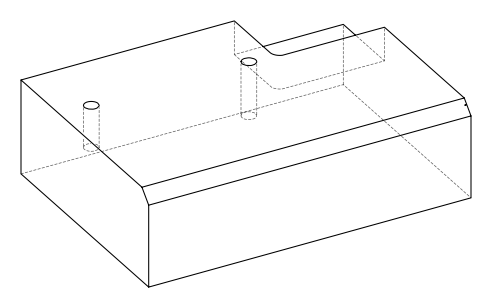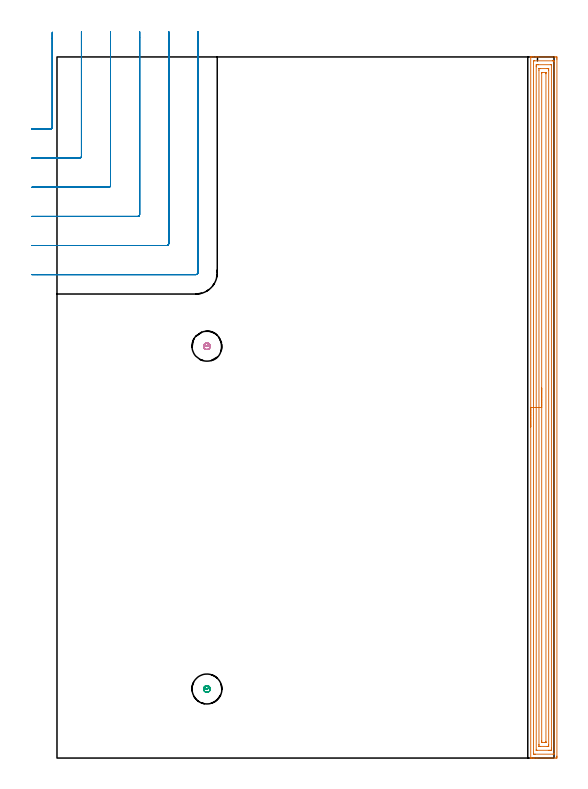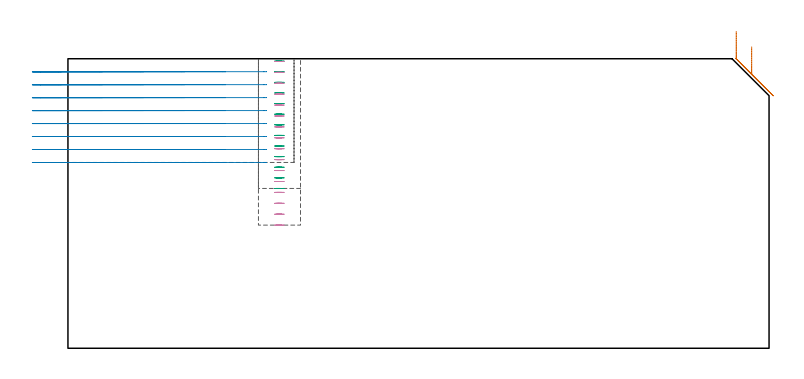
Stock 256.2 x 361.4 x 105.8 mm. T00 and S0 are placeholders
(PLAN: 4 operations, 2 tool changes, 31 min)
(1 AREA_MILL | FG_CHAMFER_SURFACE | UGT0205_001 | 14.74 min | 32936 mm3)
(2 MILL_CORNER_NOTCH_RECTANGULAR | CORNER_NOTCH_RECTANGULAR | UGT0201_094 | Follow Part, ap 5, ae 75% | 14.35 min | 381585 mm3)
(3 MILL_BLIND_HOLE_FROM_SOLID_MATERIAL | STEP1POCKET | NXT0201_011 | Spiral | 0.85 min | 8816 mm3)
(4 MILL_BLIND_HOLE_FROM_SOLID_MATERIAL_1 | STEP1POCKET_1 | NXT0201_011 | Spiral | 1.05 min | 11319 mm3)
(TOOL UGT0205_001 | Chamfer Mill 20 x 3 x 45 deg. | D20 FL50 Z2)
(TOOL UGT0201_094 | End mill 20 mm | D20 FL38 Z4)
(TOOL NXT0201_011 | ENDMILL 12mm [2P460-1200-NA 1630] | D12 FL38 Z6)
(OP 1 AREA_MILL)
G17 G21 G94 G90
T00 M6
G54
G17 G0 G90 X244.203 Y170.699 S1061 M3
G43 Z115.8 H0
Z115.797
G94 G1 Y170.737 Z114.925 F250.
Y170.851 Z114.061
Y171.04 Z113.209
Y171.302 Z112.377
Y171.636 Z111.571
Y172.039 Z110.797
Y172.508 Z110.061
Y173.039 Z109.369
Y173.628 Z108.726
Y174.271 Z108.137
Y174.964 Z107.606
Y175.699 Z107.137
Y176.473 Z106.734
Y177.279 Z106.4
Y178.111 Z106.138
Y178.963 Z105.949
Y179.828 Z105.835
Y180.699 Z105.797
X244.2 Y361.224 Z105.8
X244.203 Y361.391 Z105.788
X244.237 Y361.4 Z105.754
X244.623 Z105.377
X244.926 Z105.073
X245.625 Z104.37
X246.861 Z103.136
X247.4 Z102.595
X248.018 Z101.977
X256.545 Z93.453
X257.163 Y361.396 Z92.834
X257.692 Y361.392 Z92.306
X257.694 Y361.312 Z92.303
X257.699 Y360.777 Z92.301
X257.7 Y360.237 Z92.3
Y0.976
X257.699 Y0.623 Z92.301
X257.694 Y0.088 Z92.303
X257.692 Y0.008 Z92.306
X257.163 Y0. Z92.834
X247.4 Z102.595
X245.974 Z104.022
X245.625 Z104.37
X244.926 Z105.074
X244.623 Z105.377
X244.216 Z105.775
X244.207 Y0.089 Z105.788
X244.204 Y0.128 Z105.793
X244.206 Y0.173 Z105.794
X244.203 Y180.699 Z105.797
X245.617 Z104.383
X245.614 Y359. Z104.386
X245.625 Y359.39 Z104.375
X246.106 Y359.399 Z103.894
X255.388 Y359.4 Z94.612
X255.869 Y359.399 Z94.131
X256.275 Y359.39 Z93.725
X256.286 Y358.99 Z93.714
Y358.979
Y2.4
X256.275 Y2.01 Z93.725
X255.794 Y2.001 Z94.206
X246.512 Y2. Z103.488
X246.031 Y2.001 Z103.969
X245.625 Y2.01 Z104.375
X245.62 Y2.41 Z104.38
Y2.415
X245.617 Y180.699 Z104.383
X247.031 Z102.969
X247.029 Y356.309 Z102.971
X247.03 Y356.682 Z102.97
X247.033 Y357.203 Z102.967
X247.035 Y357.38 Z102.965
X247.21 Y357.394 Z102.79
X247.4 Y357.397 Z102.6
X248.091 Y357.4 Z101.909
X248.287 Z101.713
X254.5 Y357.399 Z95.5
X254.696 Y357.396 Z95.304
X254.827 Y357.392 Z95.173
X254.866 Y357.389 Z95.134
X254.867 Y357.371 Z95.133
X254.869 Y357.327 Z95.131
X254.871 Y357.203 Z95.129
Y5.091
X254.87 Y4.718 Z95.13
X254.867 Y4.197 Z95.133
X254.865 Y4.02 Z95.135
X254.69 Y4.006 Z95.31
X254.5 Y4.003 Z95.5
X253.809 Y4. Z96.191
X253.613 Z96.387
X247.4 Y4.001 Z102.6
X247.204 Y4.005 Z102.796
X247.074 Y4.01 Z102.926
X247.04 Y4.014 Z102.96
X247.038 Y4.031 Z102.962
X247.036 Y4.075 Z102.964
X247.035 Y4.197 Z102.965
X247.031 Y180.699 Z102.969
X248.445 Z101.555
X248.443 Y354.521 Z101.557
X248.445 Y355.256 Z101.555
X248.448 Y355.363 Z101.552
X248.449 Y355.387 Z101.551
X248.467 Y355.39 Z101.533
X248.521 Y355.394 Z101.479
X248.739 Y355.398 Z101.261
X249.175 Y355.4 Z100.825
X252.725 Z97.275
X253.166 Y355.399 Z96.834
X253.379 Y355.396 Z96.621
X253.432 Y355.392 Z96.568
X253.451 Y355.389 Z96.549
X253.452 Y355.373 Z96.548
X253.454 Y355.301 Z96.546
X253.457 Y354.678 Z96.543
Y354.521
Y6.878
X253.455 Y6.144 Z96.545
X253.452 Y6.037 Z96.548
X253.451 Y6.013 Z96.549
X253.433 Y6.01 Z96.567
X253.379 Y6.006 Z96.621
X253.161 Y6.002 Z96.839
X252.725 Y6. Z97.275
X249.175 Z100.825
X248.734 Y6.002 Z101.266
X248.521 Y6.006 Z101.479
X248.469 Y6.01 Z101.531
X248.454 Y6.015 Z101.546
X248.453 Y6.032 Z101.547
X248.451 Y6.101 Z101.549
X248.448 Y6.716 Z101.552
Y6.878
X248.445 Y180.699 Z101.555
X249.86 Z100.14
X249.857 Y352.941 Z100.143
X249.859 Y353.148 Z100.141
X249.861 Y353.286 Z100.139
X249.864 Y353.387 Z100.136
X249.898 Y353.39 Z100.102
X250.062 Y353.396 Z99.938
X250.289 Y353.399 Z99.711
X251.932 Z98.068
X251.99 Y353.397 Z98.01
X252.022 Y353.394 Z97.978
X252.034 Y353.391 Z97.966
X252.036 Y353.354 Z97.964
X252.041 Y352.941 Z97.959
X252.043 Y352.734 Z97.957
Y8.459
X252.041 Y8.252 Z97.959
X252.039 Y8.114 Z97.961
X252.036 Y8.013 Z97.964
X252.002 Y8.01 Z97.998
X251.838 Y8.004 Z98.162
X251.611 Y8.001 Z98.389
X249.968 Y8.002 Z100.032
X249.91 Y8.005 Z100.09
X249.879 Y8.01 Z100.121
X249.869 Y8.015 Z100.131
X249.868 Y8.062 Z100.132
X249.864 Y8.464 Z100.136
X249.863 Y8.666 Z100.137
X249.862 Y8.867 Z100.138
X249.86 Y180.699 Z100.14
Y181.571 Z100.178
Y182.436 Z100.292
Y183.288 Z100.481
Y184.12 Z100.743
Y184.926 Z101.077
Y185.699 Z101.48
Y186.435 Z101.949
Y187.127 Z102.48
Y187.77 Z103.069
Y188.36 Z103.713
Y188.891 Z104.405
Y189.36 Z105.14
Y189.762 Z105.914
Y190.096 Z106.72
Y190.359 Z107.552
Y190.547 Z108.404
Y190.661 Z109.269
Y190.699 Z110.141
G0 Z115.8
M5
M2
(OP 2 MILL_CORNER_NOTCH_RECTANGULAR)
G17 G21 G94 G90
T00 M6
G54
G17 G0 G90 X-13. Y324.2 S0 M3
G43 Z115.8 H0
Z101.062
G94 G1 X-10. F250.
X-3.394 F500.
G3 X-2.4 Y325.194 R1.
G1 Y371.108
Y374.108 F250.
G0 Z115.8
X-13. Y309.2
Z101.062
G1 X-10.
X11.606 F500.
G3 X12.6 Y310.194 R1.
G1 Y371.4
Y374.4 F250.
G0 Z115.8
X-13. Y294.2
Z101.062
G1 X-10.
X26.605 F500.
G3 X27.6 Y295.195 R1.
G1 Y371.4
Y374.4 F250.
G0 Z115.8
X-13. Y279.2
Z101.062
G1 X-10.
X41.605 F500.
G3 X42.6 Y280.195 R1.
G1 Y371.4
Y374.4 F250.
G0 Z115.8
X-13. Y264.2
Z101.062
G1 X-10.
X56.605 F500.
G3 X57.6 Y265.195 R1.
G1 Y371.4
Y374.4 F250.
G0 Z115.8
X-13. Y249.2
Z101.062
G1 X-10.
X71.604 F500.
G3 X72.6 Y250.196 R1.
G1 Y371.4
Y374.4 F250.
G0 Z115.8
X-13. Y324.2
Z96.325
G1 X-10.
X-3.394 F500.
G3 X-2.4 Y325.194 R1.
G1 Y371.108
Y374.108 F250.
G0 Z115.8
X-13. Y309.2
Z96.325
G1 X-10.
X11.606 F500.
G3 X12.6 Y310.194 R1.
G1 Y371.4
Y374.4 F250.
G0 Z115.8
X-13. Y294.2
Z96.325
G1 X-10.
X26.605 F500.
G3 X27.6 Y295.195 R1.
G1 Y371.4
Y374.4 F250.
G0 Z115.8
X-13. Y279.2
Z96.325
G1 X-10.
X41.605 F500.
G3 X42.6 Y280.195 R1.
G1 Y371.4
Y374.4 F250.
G0 Z115.8
X-13. Y264.2
Z96.325
G1 X-10.
X56.605 F500.
G3 X57.6 Y265.195 R1.
G1 Y371.4
Y374.4 F250.
G0 Z115.8
X-13. Y249.2
Z96.325
G1 X-10.
X71.604 F500.
G3 X72.6 Y250.196 R1.
G1 Y371.4
Y374.4 F250.
G0 Z115.8
X-13. Y324.2
Z91.587
G1 X-10.
X-3.394 F500.
G3 X-2.4 Y325.194 R1.
G1 Y371.108
Y374.108 F250.
G0 Z115.8
X-13. Y309.2
Z91.587
G1 X-10.
X11.606 F500.
G3 X12.6 Y310.194 R1.
G1 Y371.4
Y374.4 F250.
G0 Z115.8
X-13. Y294.2
Z91.587
G1 X-10.
X26.605 F500.
G3 X27.6 Y295.195 R1.
G1 Y371.4
Y374.4 F250.
G0 Z115.8
X-13. Y279.2
Z91.587
G1 X-10.
X41.605 F500.
G3 X42.6 Y280.195 R1.
G1 Y371.4
Y374.4 F250.
G0 Z115.8
X-13. Y264.2
Z91.587
G1 X-10.
X56.605 F500.
G3 X57.6 Y265.195 R1.
G1 Y371.4
Y374.4 F250.
G0 Z115.8
X-13. Y249.2
Z91.587
G1 X-10.
X71.604 F500.
G3 X72.6 Y250.196 R1.
G1 Y371.4
Y374.4 F250.
G0 Z115.8
X-13. Y324.2
Z86.85
G1 X-10.
X-3.394 F500.
G3 X-2.4 Y325.194 R1.
G1 Y371.108
Y374.108 F250.
G0 Z115.8
X-13. Y309.2
Z86.85
G1 X-10.
X11.606 F500.
G3 X12.6 Y310.194 R1.
G1 Y371.4
Y374.4 F250.
G0 Z115.8
X-13. Y294.2
Z86.85
G1 X-10.
X26.605 F500.
G3 X27.6 Y295.195 R1.
G1 Y371.4
Y374.4 F250.
G0 Z115.8
X-13. Y279.2
Z86.85
G1 X-10.
X41.605 F500.
G3 X42.6 Y280.195 R1.
G1 Y371.4
Y374.4 F250.
G0 Z115.8
X-13. Y264.2
Z86.85
G1 X-10.
X56.605 F500.
G3 X57.6 Y265.195 R1.
G1 Y371.4
Y374.4 F250.
G0 Z115.8
X-13. Y249.2
Z86.85
G1 X-10.
X71.604 F500.
G3 X72.6 Y250.196 R1.
G1 Y371.4
Y374.4 F250.
G0 Z115.8
X-13. Y324.2
Z82.112
G1 X-10.
X-3.394 F500.
G3 X-2.4 Y325.194 R1.
G1 Y371.108
Y374.108 F250.
G0 Z115.8
X-13. Y309.2
Z82.112
G1 X-10.
X11.606 F500.
G3 X12.6 Y310.194 R1.
G1 Y371.4
Y374.4 F250.
G0 Z115.8
X-13. Y294.2
Z82.112
G1 X-10.
X26.605 F500.
G3 X27.6 Y295.195 R1.
G1 Y371.4
Y374.4 F250.
G0 Z115.8
X-13. Y279.2
Z82.112
G1 X-10.
X41.605 F500.
G3 X42.6 Y280.195 R1.
G1 Y371.4
Y374.4 F250.
G0 Z115.8
X-13. Y264.2
Z82.112
G1 X-10.
X56.605 F500.
G3 X57.6 Y265.195 R1.
G1 Y371.4
Y374.4 F250.
G0 Z115.8
X-13. Y249.2
Z82.112
G1 X-10.
X71.604 F500.
G3 X72.6 Y250.196 R1.
G1 Y371.4
Y374.4 F250.
G0 Z115.8
X-13. Y324.2
Z77.375
G1 X-10.
X-3.394 F500.
G3 X-2.4 Y325.194 R1.
G1 Y371.108
Y374.108 F250.
G0 Z115.8
X-13. Y309.2
Z77.375
G1 X-10.
X11.606 F500.
G3 X12.6 Y310.194 R1.
G1 Y371.4
Y374.4 F250.
G0 Z115.8
X-13. Y294.2
Z77.375
G1 X-10.
X26.605 F500.
G3 X27.6 Y295.195 R1.
G1 Y371.4
Y374.4 F250.
G0 Z115.8
X-13. Y279.2
Z77.375
G1 X-10.
X41.605 F500.
G3 X42.6 Y280.195 R1.
G1 Y371.4
Y374.4 F250.
G0 Z115.8
X-13. Y264.2
Z77.375
G1 X-10.
X56.605 F500.
G3 X57.6 Y265.195 R1.
G1 Y371.4
Y374.4 F250.
G0 Z115.8
X-13. Y249.2
Z77.375
G1 X-10.
X71.604 F500.
G3 X72.6 Y250.196 R1.
G1 Y371.4
Y374.4 F250.
G0 Z115.8
X-13. Y324.2
Z72.637
G1 X-10.
X-3.394 F500.
G3 X-2.4 Y325.194 R1.
G1 Y371.108
Y374.108 F250.
G0 Z115.8
X-13. Y309.2
Z72.637
G1 X-10.
X11.606 F500.
G3 X12.6 Y310.194 R1.
G1 Y371.4
Y374.4 F250.
G0 Z115.8
X-13. Y294.2
Z72.637
G1 X-10.
X26.605 F500.
G3 X27.6 Y295.195 R1.
G1 Y371.4
Y374.4 F250.
G0 Z115.8
X-13. Y279.2
Z72.637
G1 X-10.
X41.605 F500.
G3 X42.6 Y280.195 R1.
G1 Y371.4
Y374.4 F250.
G0 Z115.8
X-13. Y264.2
Z72.637
G1 X-10.
X56.605 F500.
G3 X57.6 Y265.195 R1.
G1 Y371.4
Y374.4 F250.
G0 Z115.8
X-13. Y249.2
Z72.637
G1 X-10.
X71.604 F500.
G3 X72.6 Y250.196 R1.
G1 Y371.4
Y374.4 F250.
G0 Z115.8
X-13. Y324.2
Z67.9
G1 X-10.
X-3.394 F500.
G3 X-2.4 Y325.194 R1.
G1 Y371.108
Y374.108 F250.
G0 Z115.8
X-13. Y309.2
Z67.9
G1 X-10.
X11.606 F500.
G3 X12.6 Y310.194 R1.
G1 Y371.4
Y374.4 F250.
G0 Z115.8
X-13. Y294.2
Z67.9
G1 X-10.
X26.605 F500.
G3 X27.6 Y295.195 R1.
G1 Y371.4
Y374.4 F250.
G0 Z115.8
X-13. Y279.2
Z67.9
G1 X-10.
X41.605 F500.
G3 X42.6 Y280.195 R1.
G1 Y371.4
Y374.4 F250.
G0 Z115.8
X-13. Y264.2
Z67.9
G1 X-10.
X56.605 F500.
G3 X57.6 Y265.195 R1.
G1 Y371.4
Y374.4 F250.
G0 Z115.8
X-13. Y249.2
Z67.9
G1 X-10.
X71.604 F500.
G3 X72.6 Y250.196 R1.
G1 Y371.4
Y374.4 F250.
G0 Z115.8
M5
M2
(OP 3 MILL_BLIND_HOLE_FROM_SOLID_MATERIAL)
G17 G21 G94 G90
T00 M6
G54
G17 G0 G90 X77.3 Y35.6 S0 M3
G43 Z115.8 H1
Z104.923
G94 G3 X78.061 Y36.539 R0.778 F250.
X76.947 Y37.263 R0.939
X75.637 Y35.247 R1.7
X76.947 Y37.263 R-1.7
X76.292 Y36.255 R0.85
X77.3 Y35.6 R0.85
G0 Z101.046
G3 X78.061 Y36.539 R0.778
X76.947 Y37.263 R0.939
X75.637 Y35.247 R1.7
X76.947 Y37.263 R-1.7
X76.292 Y36.255 R0.85
X77.3 Y35.6 R0.85
G0 Z97.169
G3 X78.061 Y36.539 R0.778
X76.947 Y37.263 R0.939
X75.637 Y35.247 R1.7
X76.947 Y37.263 R-1.7
X76.292 Y36.255 R0.85
X77.3 Y35.6 R0.85
G0 Z93.292
G3 X78.061 Y36.539 R0.778
X76.947 Y37.263 R0.939
X75.637 Y35.247 R1.7
X76.947 Y37.263 R-1.7
X76.292 Y36.255 R0.85
X77.3 Y35.6 R0.85
G0 Z89.415
G3 X78.061 Y36.539 R0.778
X76.947 Y37.263 R0.939
X75.637 Y35.247 R1.7
X76.947 Y37.263 R-1.7
X76.292 Y36.255 R0.85
X77.3 Y35.6 R0.85
G0 Z85.538
G3 X78.061 Y36.539 R0.778
X76.947 Y37.263 R0.939
X75.637 Y35.247 R1.7
X76.947 Y37.263 R-1.7
X76.292 Y36.255 R0.85
X77.3 Y35.6 R0.85
G0 Z81.662
G3 X78.061 Y36.539 R0.778
X76.947 Y37.263 R0.939
X75.637 Y35.247 R1.7
X76.947 Y37.263 R-1.7
X76.292 Y36.255 R0.85
X77.3 Y35.6 R0.85
G0 Z77.785
G3 X78.061 Y36.539 R0.778
X76.947 Y37.263 R0.939
X75.637 Y35.247 R1.7
X76.947 Y37.263 R-1.7
X76.292 Y36.255 R0.85
X77.3 Y35.6 R0.85
G0 Z73.908
G3 X78.061 Y36.539 R0.778
X76.947 Y37.263 R0.939
X75.637 Y35.247 R1.7
X76.947 Y37.263 R-1.7
X76.292 Y36.255 R0.85
X77.3 Y35.6 R0.85
G0 Z70.031
G3 X78.061 Y36.539 R0.778
X76.947 Y37.263 R0.939
X75.637 Y35.247 R1.7
X76.947 Y37.263 R-1.7
X76.292 Y36.255 R0.85
X77.3 Y35.6 R0.85
G0 Z66.154
G3 X78.061 Y36.539 R0.778
X76.947 Y37.263 R0.939
X75.637 Y35.247 R1.7
X76.947 Y37.263 R-1.7
X76.292 Y36.255 R0.85
X77.3 Y35.6 R0.85
G0 Z62.277
G3 X78.061 Y36.539 R0.778
X76.947 Y37.263 R0.939
X75.637 Y35.247 R1.7
X76.947 Y37.263 R-1.7
X76.292 Y36.255 R0.85
X77.3 Y35.6 R0.85
G0 Z58.4
G3 X78.061 Y36.539 R0.778
X76.947 Y37.263 R0.939
X75.637 Y35.247 R1.7
X76.947 Y37.263 R-1.7
X76.292 Y36.255 R0.85
X77.3 Y35.6 R0.85
G0 Z115.8
M5
M2
(OP 4 MILL_BLIND_HOLE_FROM_SOLID_MATERIAL_1)
G17 G21 G94 G90
T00 M6
G54
G17 G0 G90 X77.3 Y212.3 S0 M3
G43 Z115.8 H1
Z104.813
G94 G3 X78.061 Y213.239 R0.778 F250.
X76.947 Y213.963 R0.939
X75.637 Y211.947 R1.7
X76.947 Y213.963 R-1.7
X76.292 Y212.955 R0.85
X77.3 Y212.3 R0.85
G0 Z100.825
G3 X78.061 Y213.239 R0.778
X76.947 Y213.963 R0.939
X75.637 Y211.947 R1.7
X76.947 Y213.963 R-1.7
X76.292 Y212.955 R0.85
X77.3 Y212.3 R0.85
G0 Z96.838
G3 X78.061 Y213.239 R0.778
X76.947 Y213.963 R0.939
X75.637 Y211.947 R1.7
X76.947 Y213.963 R-1.7
X76.292 Y212.955 R0.85
X77.3 Y212.3 R0.85
G0 Z92.85
G3 X78.061 Y213.239 R0.778
X76.947 Y213.963 R0.939
X75.637 Y211.947 R1.7
X76.947 Y213.963 R-1.7
X76.292 Y212.955 R0.85
X77.3 Y212.3 R0.85
G0 Z88.863
G3 X78.061 Y213.239 R0.778
X76.947 Y213.963 R0.939
X75.637 Y211.947 R1.7
X76.947 Y213.963 R-1.7
X76.292 Y212.955 R0.85
X77.3 Y212.3 R0.85
G0 Z84.875
G3 X78.061 Y213.239 R0.778
X76.947 Y213.963 R0.939
X75.637 Y211.947 R1.7
X76.947 Y213.963 R-1.7
X76.292 Y212.955 R0.85
X77.3 Y212.3 R0.85
G0 Z80.888
G3 X78.061 Y213.239 R0.778
X76.947 Y213.963 R0.939
X75.637 Y211.947 R1.7
X76.947 Y213.963 R-1.7
X76.292 Y212.955 R0.85
X77.3 Y212.3 R0.85
G0 Z76.9
G3 X78.061 Y213.239 R0.778
X76.947 Y213.963 R0.939
X75.637 Y211.947 R1.7
X76.947 Y213.963 R-1.7
X76.292 Y212.955 R0.85
X77.3 Y212.3 R0.85
G0 Z72.913
G3 X78.061 Y213.239 R0.778
X76.947 Y213.963 R0.939
X75.637 Y211.947 R1.7
X76.947 Y213.963 R-1.7
X76.292 Y212.955 R0.85
X77.3 Y212.3 R0.85
G0 Z68.925
G3 X78.061 Y213.239 R0.778
X76.947 Y213.963 R0.939
X75.637 Y211.947 R1.7
X76.947 Y213.963 R-1.7
X76.292 Y212.955 R0.85
X77.3 Y212.3 R0.85
G0 Z64.938
G3 X78.061 Y213.239 R0.778
X76.947 Y213.963 R0.939
X75.637 Y211.947 R1.7
X76.947 Y213.963 R-1.7
X76.292 Y212.955 R0.85
X77.3 Y212.3 R0.85
G0 Z60.95
G3 X78.061 Y213.239 R0.778
X76.947 Y213.963 R0.939
X75.637 Y211.947 R1.7
X76.947 Y213.963 R-1.7
X76.292 Y212.955 R0.85
X77.3 Y212.3 R0.85
G0 Z56.963
G3 X78.061 Y213.239 R0.778
X76.947 Y213.963 R0.939
X75.637 Y211.947 R1.7
X76.947 Y213.963 R-1.7
X76.292 Y212.955 R0.85
X77.3 Y212.3 R0.85
G0 Z52.975
G3 X78.061 Y213.239 R0.778
X76.947 Y213.963 R0.939
X75.637 Y211.947 R1.7
X76.947 Y213.963 R-1.7
X76.292 Y212.955 R0.85
X77.3 Y212.3 R0.85
G0 Z48.988
G3 X78.061 Y213.239 R0.778
X76.947 Y213.963 R0.939
X75.637 Y211.947 R1.7
X76.947 Y213.963 R-1.7
X76.292 Y212.955 R0.85
X77.3 Y212.3 R0.85
G0 Z45.
G3 X78.061 Y213.239 R0.778
X76.947 Y213.963 R0.939
X75.637 Y211.947 R1.7
X76.947 Y213.963 R-1.7
X76.292 Y212.955 R0.85
X77.3 Y212.3 R0.85
G0 Z115.8
M5
M2
